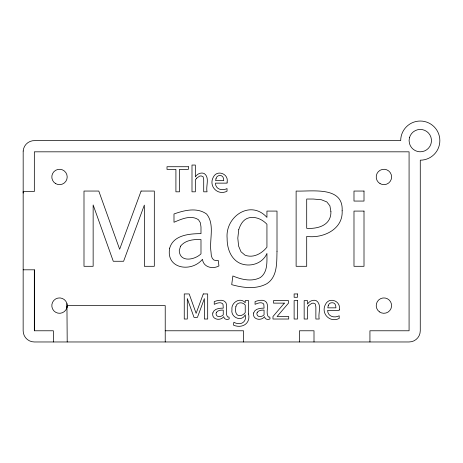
<?xml version="1.0" encoding="UTF-8"?>
<svg xmlns="http://www.w3.org/2000/svg" width="463" height="463" viewBox="0 0 463 463"><rect width="100%" height="100%" fill="white"/><g stroke="black" fill="none" stroke-linecap="round" stroke-linejoin="round"><path stroke-width="0.69" d="M67.199 341.954L66.932 303.618M165.222 341.954L165.222 305.609L67.199 305.609A7.692 7.692 0 0 1 55.658 312.27A7.692 7.692 0 0 1 55.658 298.948A7.692 7.692 0 0 1 67.199 305.609L66.932 307.6M23.173 269.813L34.331 269.813L34.337 330.779L53.361 330.779L53.361 341.954M165.222 330.779L243.526 330.779L243.526 341.949M34.331 269.813L34.337 330.779M369.931 341.949L369.931 330.779L409.078 330.779L409.078 151.823L34.337 151.823L34.331 191.508L23.173 191.508L23.173 193.054M314.001 341.949L314.001 330.779L299.457 330.779L299.457 341.949M23.179 151.019L23.15 330.779A11.187 11.187 0 0 0 34.337 341.966L409.078 341.966A11.187 11.187 0 0 0 420.265 330.779L420.277 160.186A19.573 19.573 0 0 0 439.85 140.613A19.573 19.573 0 0 0 420.277 121.034A19.573 19.573 0 0 0 400.698 140.613L35.113 140.636A11.187 11.187 0 0 0 23.179 151.019M227.113 182.104L227.096 183.134L215.486 183.134C215.359 189.384 222.39 191.097 227.026 188.574L227.026 191.219C217.651 195.982 208.298 186.126 213.35 177.092C217.054 169.342 228.925 173.775 227.113 182.104M339.281 309.313L339.263 310.349L327.654 310.349C327.526 316.599 334.558 318.312 339.194 315.789L339.194 318.434C329.818 323.197 320.465 313.341 325.518 304.307C329.222 296.557 341.092 300.991 339.281 309.313M248.585 314.012C250.726 323.805 241.86 328.759 233.485 325.148L233.873 322.248C240.152 325.854 247.08 322.514 245.228 314.736C241.79 322.393 230.412 317.381 231.957 309.706C230.834 302.623 240.28 296.696 245.228 302.721L245.228 300.62L248.585 300.62L248.585 314.012M277.007 251.253C276.671 262.417 277.615 276.776 266.867 283.686C256.108 289.601 243.029 287.824 231.703 284.658L232.872 275.965C241.362 279.571 251.704 282.031 260.328 277.557C267.898 272.14 266.914 261.676 266.937 253.44C262.637 263.771 249.69 267.597 239.84 263.227C230.597 258.811 226.98 247.965 227.125 238.335C225.105 216.476 250.587 199.275 266.937 217.39L266.937 211.082L277.007 211.082L277.007 251.253M342.14 210.775C343.239 229.492 322.809 238.653 306.703 236.402L306.703 266.3L296.123 266.3L296.123 191.051C311.576 191.694 343.558 185.79 342.14 210.775M169.689 248.156C165.58 268.98 191.543 272.776 202.464 259.286C203.373 267.336 212.696 269.425 218.941 265.947L218.229 260.403L216.296 260.605L213.981 260.067L212.332 258.458L211.336 255.773L211.006 252.017C209.108 239.857 215.104 224.486 206.608 214.033C197.006 207.117 184.239 210.289 173.99 213.981L173.99 222.269C181.357 219.126 191.074 214.606 198.523 219.792L200.375 222.796L200.988 226.997L200.988 233.659C189.668 233.624 173.353 234.996 169.689 248.156M212.812 312.976C211.238 319.528 220.4 321.386 223.739 316.686C224.04 319.372 227.148 320.066 229.231 318.909L228.994 317.062L227.576 316.947C224.659 312.884 228.155 306.842 225.759 302.397C222.981 298.994 217.813 300.308 214.247 301.587L214.247 304.347C216.701 303.3 219.942 301.795 222.425 303.525L223.044 304.527L223.247 308.144C219.474 308.132 214.033 308.59 212.812 312.976M253.626 312.976C252.051 319.528 261.213 321.386 264.552 316.686C264.853 319.372 267.961 320.066 270.045 318.909L269.807 317.062L268.39 316.947C265.473 312.884 268.968 306.842 266.572 302.397C263.794 298.994 258.626 300.308 255.061 301.587L255.061 304.347C257.515 303.3 260.756 301.795 263.239 303.525L263.852 304.527L264.06 308.144C260.287 308.132 254.847 308.59 253.626 312.976M238.781 229.503L237.803 238.132L238.601 246.073L240.997 251.745L244.985 255.148C253.226 258.418 261.809 253.591 266.937 247.184L266.937 224.254C262.475 219.508 255.865 216.366 249.279 217.732C243.503 218.895 240.459 224.341 238.781 229.503M235.846 306.761L235.517 309.637L235.783 312.282L236.581 314.174L237.913 315.309C240.662 316.397 243.521 314.788 245.228 312.652L245.228 305.013C242.693 301.639 236.529 302.038 235.846 306.761M409.471 137.719L409.078 140.613L409.471 143.507A11.187 11.187 0 0 0 426.689 149.78A11.187 11.187 0 0 0 426.689 131.451A11.187 11.187 0 0 0 409.471 137.719M330.906 211.591C331.334 225.226 318.04 229.098 306.703 228.317L306.703 199.032L313.26 199.032L321.409 199.756L326.837 201.932L329.887 205.792L330.906 211.591M216.071 178.382L215.636 180.628L223.756 180.628L223.519 178.382L222.801 176.773L221.603 175.813L219.925 175.489L218.218 175.813L216.933 176.773L216.071 178.382M328.238 305.592L327.804 307.843L335.924 307.843L335.687 305.592L334.963 303.988L333.771 303.028L332.093 302.704L330.379 303.028L329.095 303.988L328.238 305.592M180.501 246.2L179.227 250.796C180.026 262.845 194.859 259.893 200.988 253.846L200.988 239.556C193.702 239.232 185.339 240.071 180.501 246.2M216.418 312.328L215.995 313.856C216.221 317.728 221.291 317.022 223.247 314.875L223.247 310.112C220.816 310.002 218.032 310.285 216.418 312.328M257.231 312.328L256.809 313.856C257.034 317.728 262.104 317.022 264.06 314.875L264.06 310.112C261.63 310.002 258.846 310.285 257.231 312.328M141.093 191.051L119.639 249.268L98.787 191.051L83.994 191.051L83.994 266.3L93.144 266.3L93.144 204.93L113.279 261.265L123.604 261.265L144.346 205.08L144.346 266.3L154.312 266.3L154.312 191.051L141.093 191.051M203.28 293.941L196.127 313.347L189.182 293.941L184.251 293.941L184.251 319.024L187.301 319.024L187.301 298.571L194.009 317.346L197.452 317.346L204.368 298.618L204.368 319.024L207.69 319.024L207.69 293.941L203.28 293.941M196.711 178.139L195.334 179.899L195.334 191.815L191.995 191.815L191.995 165.048L195.334 165.048L195.334 176.866C197.122 174.03 200.647 172.213 203.957 173.376C210.121 177.132 205.647 186.138 207.048 191.815L203.708 191.815L203.708 179.679L203.107 176.756L201.116 175.882L199.599 176.131L196.711 178.139M308.879 305.354L307.501 307.114L307.501 319.024L304.162 319.024L304.162 300.62L307.501 300.62L307.501 304.075C309.29 301.239 312.814 299.428 316.125 300.591C322.289 304.347 317.809 313.353 319.21 319.024L315.87 319.024L315.87 306.894L315.274 303.965L313.277 303.097L311.767 303.346L308.879 305.354M284.363 303.126L272.973 316.518L272.973 319.024L288.704 319.024L288.704 316.518L277.094 316.518L288.484 303.126L288.484 300.62L273.5 300.62L273.5 303.126L284.363 303.126M188.366 166.726L167.01 166.726L167.01 169.389L175.911 169.389L175.911 191.815L179.47 191.815L179.47 169.389L188.366 169.389L188.366 166.726M364.005 191.051L353.987 191.051L353.987 201.064L364.005 201.064L364.005 191.051M364.005 211.082L353.987 211.082L353.987 266.3L364.005 266.3L364.005 211.082M297.466 293.941L294.127 293.941L294.127 297.281L297.466 297.281L297.466 293.941M297.466 300.62L294.127 300.62L294.127 319.024L297.466 319.024L297.466 300.62M55.658 183.626A7.692 7.692 0 0 0 67.199 176.964A7.692 7.692 0 0 0 55.658 170.303A7.692 7.692 0 0 0 55.658 183.626M379.434 311.865A7.692 7.692 0 0 0 391.559 306.356A7.692 7.692 0 0 0 380.725 298.606A7.692 7.692 0 0 0 379.434 311.865M380.059 183.626A7.692 7.692 0 0 0 391.6 176.964A7.692 7.692 0 0 0 380.059 170.303A7.692 7.692 0 0 0 380.059 183.626"/></g></svg>
